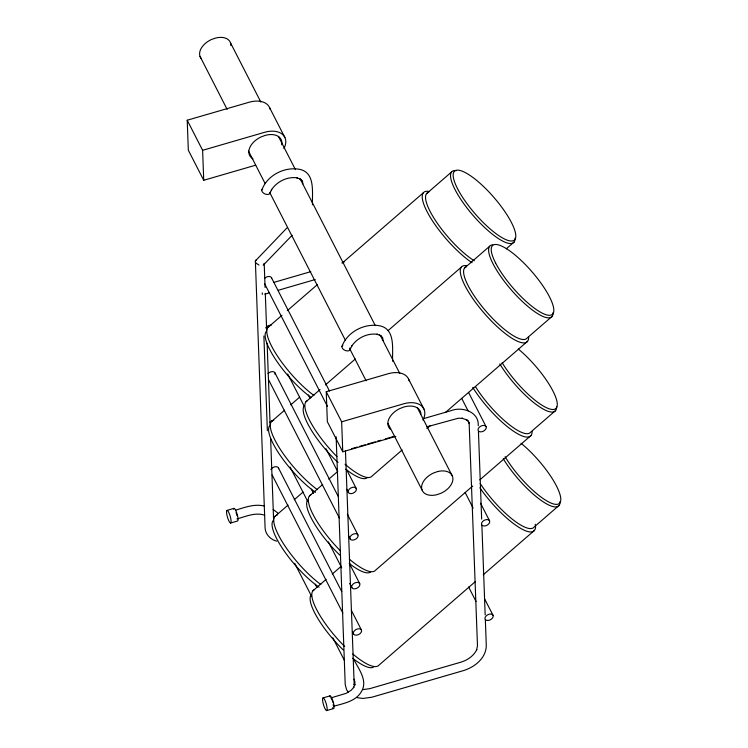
<?xml version="1.0" encoding="UTF-8"?>
<svg xmlns="http://www.w3.org/2000/svg" width="748" height="748" viewBox="0 0 748 748"><rect width="100%" height="100%" fill="white"/><g stroke="black" fill="none" stroke-linecap="round" stroke-linejoin="round"><path stroke-width="1.12" d="M276.713 541.159C270.617 539.682 265.428 534.399 265.091 527.976L255.367 260.94L287.297 227.579M261.819 189.992C267.036 175.668 283.642 166.935 298.452 169.132C315.806 171.629 311.981 192.46 312.486 204.83M270.093 192.975L271.674 189.384L271.402 189.945C276.835 181.521 287.382 176.304 297.386 177.865L296.704 177.753L299.873 178.856L299.2 178.426L301.584 180.184L301.061 179.492L302.585 181.811L302.323 180.969L302.94 183.924M341.939 346.455C347.156 332.14 363.762 323.398 378.572 325.604C395.926 328.091 392.102 348.923 392.606 361.293M350.214 349.438L351.794 345.847L351.523 346.418C356.955 337.993 367.502 332.776 377.506 334.337L376.824 334.216L379.993 335.328L379.32 334.889L381.704 336.656L381.181 335.964L382.705 338.283L382.443 337.442L383.06 340.387M263.184 265.11L264.156 264.025M263.81 264.642L292.141 235.265M267.896 327.484L282.015 315.245M287.316 310.654L317.339 284.642M342.06 263.221L423.284 192.834M426.547 193.657L451.54 172.003M271.346 421.676L284.586 410.203M290.766 404.846L299.602 397.197M305.941 401.798L320.069 389.549M325.371 384.958L355.384 358.947M388.053 330.644L461.338 267.148M464.601 267.971L489.594 246.316M506.312 248.785L514.072 242.071M274.825 516.541L288.064 505.068M294.245 499.711L303.08 492.062M309.401 495.989L322.64 484.508M328.821 479.15L337.647 471.502M552.127 316.376L527.125 338.031A47.021 12.847 49.1 0 1 485.115 310.214A47.021 12.847 49.1 0 1 466.471 266.709M402.162 449.959L372.149 475.971A49.779 13.604 49.1 0 1 345.052 464.218M426.893 428.539L430.418 425.481M445.434 412.475L527.546 341.322M312.879 590.855L326.119 579.373M332.299 574.025L341.125 566.367M555.577 410.568L530.584 432.222A47.021 12.847 49.1 0 1 507.079 422.891A47.021 12.847 49.1 0 1 475.419 386.566M472.727 486.013L375.599 570.163A49.779 13.604 49.1 0 1 349.307 559.102M479.786 479.889L530.996 435.523M559.055 505.433L534.063 527.097A47.021 12.847 49.1 0 1 480.188 483.47M475.317 581.645L379.077 665.037A49.779 13.604 49.1 0 1 352.785 653.967M483.264 574.754L534.474 530.388M255.713 260.323L256.34 259.855M255.713 165.168L203.727 180.277L188.318 150.18L187.215 120.222L249.159 102.224A22.066 14.184 -27.1 0 1 270.131 109.292M203.727 180.277L202.624 150.311L264.568 132.312A22.066 14.184 -27.1 0 1 283.894 148.543M273.777 282.417L310.794 271.655M342.21 262.529L344.454 261.875M264.886 294.16L269.364 292.861M278.321 290.261L315.254 279.528M395.842 436.355L342.752 451.783L327.344 421.694L326.25 391.728L388.184 373.738A22.066 14.184 -27.1 0 1 409.156 380.807M342.752 451.783L341.658 421.816L403.593 403.827A22.066 14.184 -27.1 0 1 422.919 420.049M423.452 418.674L451.493 410.521C462.47 406.37 479.253 411.998 478.234 425.752M351.728 448.678L357.32 447.052M359.564 446.406L365.155 444.78M367.39 444.125L375.225 441.853M377.469 441.198L380.826 440.226M385.304 438.926L394.252 436.327M426.715 426.893L458.244 418.244L462.563 418.338L461.927 418.226L467.051 419.993L466.359 419.544L468.65 421.648L468.126 420.946L469.389 423.639L469.127 422.807L477.486 645.833L476.504 650.218L476.803 649.591C473.699 656.043 467.266 660.344 460.525 662.279L369.764 688.656L362.874 689.619M227.093 510.37L234.04 508.36M235.723 510.117C244.83 507.396 254.404 503.703 264.044 505.966M236.948 518.934C245.821 516.503 255.358 512.034 264.68 515.222M230.571 523.039A6.582 1.449 73.8 0 0 229.271 513.549A6.582 1.449 73.8 0 0 226.653 513.53A6.582 1.449 73.8 0 0 230.571 523.039L237.518 521.019A6.582 1.449 73.8 0 0 236.789 513.063A6.582 1.449 73.8 0 0 233.516 509.201M323.117 697.884L330.064 695.874M330.644 697.978L346.146 693.34L351.354 690.114L353.879 687.113L353.505 687.711L354.87 684.429L354.748 685.187L354.917 681.802L354.01 679.165M334.085 706.149C343.79 703.382 355.768 701.344 361.331 691.732C368.409 680.643 358.142 668.441 353.542 658.895M326.605 710.6A6.601 1.449 73.8 0 0 325.296 701.082A6.601 1.449 73.8 0 0 322.678 701.054A6.601 1.449 73.8 0 0 326.605 710.6L333.552 708.58M356.833 697.622L362.92 698.454L371.878 697.211L463.003 670.732C474.382 667.468 486.452 658.053 486.275 645.206L485.34 619.522M259.004 265.063L256.125 263.212L255.33 261.66M273.17 509.453L277.77 513.006M348.194 692.162L346.52 689.553L345.211 684.439L336.132 436.729M468.566 392.438L486.116 426.715A4.413 2.833 -27.1 0 1 481.188 431.858A4.413 2.833 -27.1 0 1 479.15 427.379A4.413 2.833 -27.1 0 1 486.116 426.715M461.703 398.385L468.089 410.848M480.525 503.189L489.575 520.851A4.413 2.833 -27.1 0 1 484.639 525.994A4.413 2.833 -27.1 0 1 482.61 521.515A4.413 2.833 -27.1 0 1 489.575 520.851M269.532 107.525L284.932 137.613M408.558 379.04L423.966 409.128M465.153 492.521L473.129 508.098M230.487 42.804L260.837 102.065M278.406 136.37L295.441 169.637M300.229 178.996L375.29 325.586M380.61 335.983L399.778 373.411M417.347 407.716L452.484 476.326M484.526 598.699L493.035 615.324A4.413 2.833 -27.1 0 1 488.107 620.466A4.413 2.833 -27.1 0 1 486.069 615.987A4.413 2.833 -27.1 0 1 493.035 615.324M200.025 56.399L227.168 109.423M248.467 151.012L264.97 183.232M269.757 192.591L345.352 340.218M349.615 348.54L366.118 380.769M387.941 423.396L422.012 489.931M468.622 586.993L476.065 601.532M271.496 277.77L329.466 390.989M187.215 120.222L202.624 150.311M326.25 391.728L341.658 421.816M264.633 283.716L327.39 406.286M308.382 395.009L309.981 398.123M346.679 469.791L356.254 488.491A4.413 2.833 -27.1 0 1 351.326 493.633A4.413 2.833 -27.1 0 1 349.288 489.155A4.413 2.833 -27.1 0 1 356.254 488.491M287.69 373.953L304.184 406.155M325.988 448.735L337.685 471.586M346.726 489.248L348.325 492.362M274.984 372.925L338.274 496.532M347.324 514.185L357.955 534.96A4.413 2.833 -27.1 0 1 353.028 540.103A4.413 2.833 -27.1 0 1 350.99 535.624A4.413 2.833 -27.1 0 1 357.955 534.96M268.654 379.909L339.386 518.055M348.428 535.718L350.027 538.831M311.346 489.164L313.468 493.315M349.634 563.945L359.741 583.683A4.413 2.833 -27.1 0 1 354.814 588.826A4.413 2.833 -27.1 0 1 352.776 584.347A4.413 2.833 -27.1 0 1 359.741 583.683M290.121 467.061L307.671 501.338M328.409 541.851L341.705 567.816M349.69 583.393L351.812 587.554M278.471 467.996L341.761 591.603M351.336 610.293L361.443 630.031A4.413 2.833 -27.1 0 1 356.516 635.174A4.413 2.833 -27.1 0 1 354.477 630.695A4.413 2.833 -27.1 0 1 361.443 630.031M272.141 474.98L342.874 613.126M352.448 631.826L353.514 633.902M315.31 584.216L316.9 587.33M294.684 563.291L311.636 596.399M332.823 637.782L344.482 660.54M353.963 684.233L354.215 685.065L345.464 450.913M535.241 524.255L535.549 526.302A49.779 13.604 49.1 0 1 516.242 525.573A49.779 13.604 49.1 0 1 479.861 487.808M478.449 431.587L481.656 519.14M481.871 524.974L485.162 614.856M264.194 263.305L265.082 287.494M265.297 293.281L266.662 330.485M267.13 343.276L270.112 424.677M270.626 438.627L273.572 518.86M263.885 335.992L267.363 430.708M349.961 347.932A4.413 2.655 23.7 0 1 345.473 350.56A4.413 2.655 23.7 0 1 342.799 345.352M270.112 192.245A4.413 2.655 23.7 0 1 264.811 193.882A4.413 2.655 23.7 0 1 262.679 188.879M262.258 292.898A4.413 0.972 73.8 0 1 262.314 294.45M331.701 699.23A4.413 0.972 73.8 0 1 332.103 700.109M332.486 701.138A4.413 0.972 73.8 0 1 332.823 702.232M333.262 704.354A4.413 0.972 73.8 0 1 333.328 705.906M329.541 696.715A6.601 1.449 73.8 0 1 333.318 702.241A6.601 1.449 73.8 0 1 332.561 707.72M236.069 512.576A4.413 0.972 73.8 0 1 236.452 513.596M236.789 514.699A4.413 0.972 73.8 0 1 237.06 515.793M281.725 144.803A17.653 11.351 -27.1 0 0 264.923 135.472L260.659 137.118A17.653 11.351 -27.1 0 0 252.983 158.838M230.917 45.665A16.718 10.743 -27.1 0 0 215.676 38.026L211.609 39.438A16.718 10.743 -27.1 0 0 201.483 58.802M420.928 414.158A17.653 11.351 -27.1 0 0 403.948 406.977L399.684 408.632A17.653 11.351 -27.1 0 0 390.288 429.118M336.946 456.626A49.779 13.604 49.1 0 1 307.334 400.685M528.621 337.236A49.779 13.604 49.1 0 1 484.199 313.197A49.779 13.604 49.1 0 1 466.584 265.699M367.156 477.748A47.788 13.062 49.1 0 1 345.688 469.136M338.012 462.498A47.788 13.062 49.1 0 1 304.202 405.93M553.137 312.514A47.021 12.847 49.1 0 1 512.81 291.645A47.021 12.847 49.1 0 1 492.745 244.839M313.926 395.468A49.779 13.604 49.1 0 1 276.882 355.207A49.779 13.604 49.1 0 1 269.289 326.38M472.035 262.735A49.779 13.604 49.1 0 1 429.978 216.845A49.779 13.604 49.1 0 1 429.614 191.6M311.224 397.534A47.788 13.062 49.1 0 1 276.723 361.144A47.788 13.062 49.1 0 1 266.148 331.626M474.232 260.753A47.021 12.847 49.1 0 1 436.234 221.651A47.021 12.847 49.1 0 1 428.426 192.404M515.091 238.21A47.021 12.847 49.1 0 1 473.138 215.499A47.021 12.847 49.1 0 1 456.504 170.638M340.405 550.818A49.779 13.604 49.1 0 1 310.794 494.877M532.071 431.428A49.779 13.604 49.1 0 1 510.463 429.062A49.779 13.604 49.1 0 1 472.727 387.389M370.615 571.949A47.788 13.062 49.1 0 1 349.148 563.328M339.76 555.063A47.788 13.062 49.1 0 1 307.662 500.122M556.596 406.706A47.021 12.847 49.1 0 1 535.652 404.079A47.021 12.847 49.1 0 1 499.786 363.893M518.373 349.082A45.609 12.464 49.1 0 1 554.838 395.038A45.609 12.464 49.1 0 1 542.459 405.519A45.609 12.464 49.1 0 1 502.198 362.789M317.376 489.66A49.779 13.604 49.1 0 1 280.341 449.398A49.779 13.604 49.1 0 1 272.74 420.572M315.553 492.334A47.788 13.062 49.1 0 1 280.537 455.869A47.788 13.062 49.1 0 1 269.607 425.818M344.697 646.496A49.779 13.604 49.1 0 1 314.272 589.742M373.355 667.263A47.788 13.062 49.1 0 1 352.626 658.203M343.239 649.928A47.788 13.062 49.1 0 1 311.14 594.987M560.074 501.571A47.021 12.847 49.1 0 1 539.13 498.944A47.021 12.847 49.1 0 1 503.264 458.758M521.066 443.302A45.609 12.464 49.1 0 1 558.223 489.688A45.609 12.464 49.1 0 1 545.647 500.216A45.609 12.464 49.1 0 1 505.096 456.682M320.855 584.534A49.779 13.604 49.1 0 1 283.034 543.029A49.779 13.604 49.1 0 1 277.125 515.129M319.031 587.199A47.788 13.062 49.1 0 1 284.016 550.734A47.788 13.062 49.1 0 1 273.085 520.683M264.53 278.434A4.413 2.833 -27.1 0 1 269.009 276.48A4.413 2.833 -27.1 0 1 271.664 278.508M265.68 327.933A4.413 2.833 -27.1 0 1 271.29 325.193M268.018 373.589A4.413 2.833 -27.1 0 1 272.992 371.663A4.413 2.833 -27.1 0 1 275.04 374.477M270.87 469.473A4.413 2.833 -27.1 0 1 275.47 466.724A4.413 2.833 -27.1 0 1 278.639 468.734M269.804 422.311A4.413 2.833 -27.1 0 1 273.768 420.376M437.664 471.549L433.597 472.97A16.718 10.743 -27.1 0 0 421.666 488.547A16.718 10.743 -27.1 0 0 436.823 494.709L440.89 493.297A16.718 10.743 -27.1 0 0 452.83 477.72A16.718 10.743 -27.1 0 0 437.664 471.549M495.569 262.931A45.609 12.464 49.1 0 0 549.808 315.301A45.609 12.464 49.1 0 0 522.226 261.445A45.609 12.464 49.1 0 0 495.569 262.931M457.514 188.618A45.609 12.464 49.1 0 0 511.754 240.996A45.609 12.464 49.1 0 0 484.18 187.131A45.609 12.464 49.1 0 0 457.514 188.618"/></g></svg>
